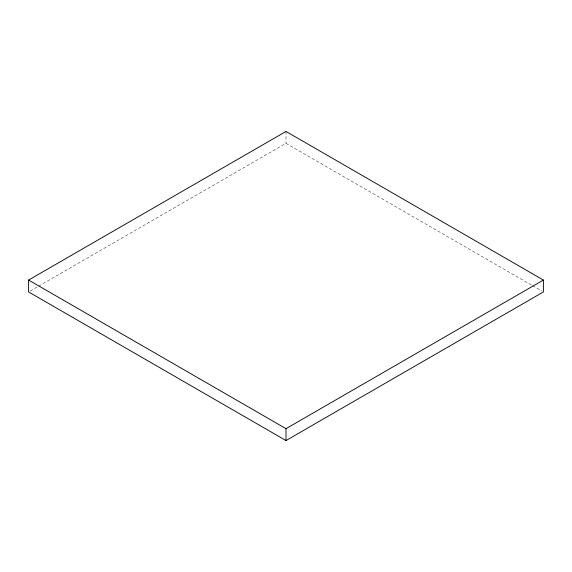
<?xml version="1.0" encoding="UTF-8"?>
<svg xmlns="http://www.w3.org/2000/svg" width="572" height="572" viewBox="0 0 572 572"><rect width="100%" height="100%" fill="white"/><g stroke="black" fill="none" stroke-linecap="round" stroke-linejoin="round"><path stroke-width="0.43" stroke-dasharray="2.86 2.15" d="M30.144 291.055L37.874 286.586M38.646 286.143L286 143.336L531.803 285.249M532.575 285.7L541.856 291.055M286 131.446L286 143.336"/><path stroke-width="0.86" d="M28.6 280.058L286 131.446L543.4 280.058L543.4 291.942L286 440.554L28.6 291.942L28.6 280.058L286 428.664L543.4 280.058M286 428.664L286 440.554"/></g></svg>
